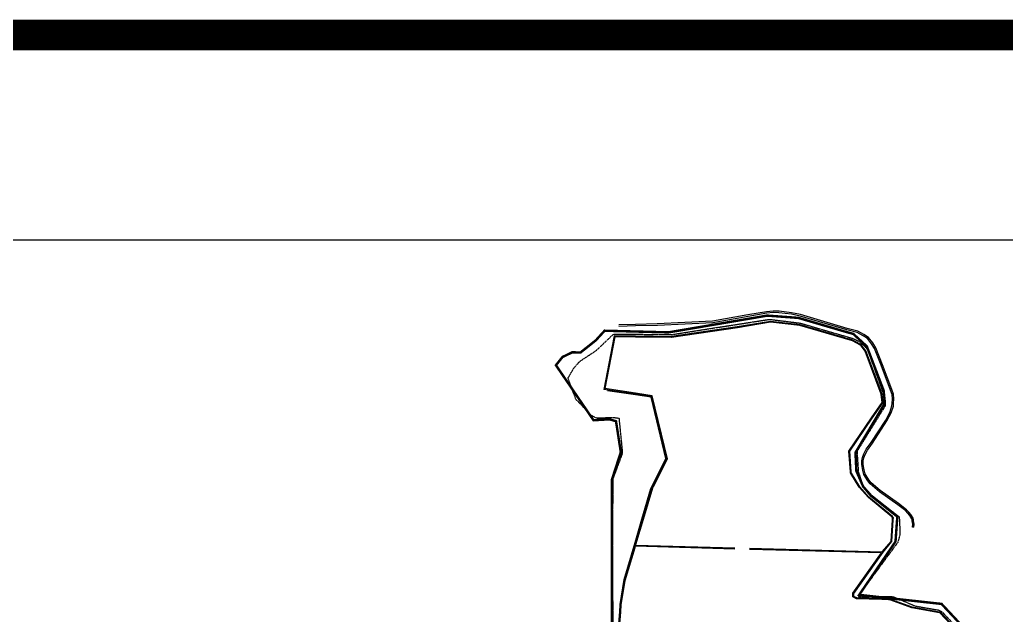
# Model space of a CAD drawing. Header units: millimetres. Extents: x -17369 to 294000, y -718917 to 220315.
# Drawn here: x 273840 to 285086, y -189661 to -182875 of the extents above; entities that cross this region are included whole.
import ezdxf
from ezdxf.xclip import XClip

# ---------------------------------------------------------------- set-up
doc = ezdxf.new("R2010")
doc.units = ezdxf.units.MM
doc.header["$LTSCALE"] = 350
doc.header["$XCLIPFRAME"] = 2
doc.linetypes.add('xref key map$0$PHANTOM2', pattern=[1.25, 0.625, -0.125, 0.125, -0.125, 0.125, -0.125])
for name, color, linetype in [('FORM$0$KIA-Form$2$A-FORM', 7, 'Continuous'), ('xref key map$0$CTR', 8, 'Continuous'), ('xref key map$0$대지경계선', 1, 'Continuous')]:
    doc.layers.add(name, color=color, linetype=linetype)

# ---------------------------------------------------------------- blocks, each defined once
blk = doc.blocks.new('xref key map')
blk.add_lwpolyline([(0, 1551302), (2389260, 1551302), (2389260, 0), (0, 0)], close=True)
at = {"layer": 'xref key map$0$CTR'}
for points in [[(2165807, 1322666), (2165528, 1323999), (2163705, 1327054), (2161969, 1329033), (2160236, 1330924), (2153626, 1335967), (2138712, 1346558), (2131369, 1353023), (2129449, 1355245), (2126349, 1360223), (2125466, 1363443), (2124855, 1367965), (2124842, 1370777), (2125310, 1373385), (2126313, 1376092), (2128178, 1379650), (2132314, 1385241), (2144120, 1403402), (2147537, 1409985), (2149408, 1415437), (2149557, 1417618), (2149845, 1421448), (2149573, 1425191), (2148184, 1429035), (2140558, 1449317), (2134958, 1463161), (2132600, 1467172), (2128991, 1471575), (2125318, 1473901), (2120270, 1476715), (2111642, 1478862), (2073637, 1490248), (2066291, 1491715), (2056032, 1492992), (2051122, 1493162), (2045821, 1492626), (2030555, 1490058)], [(2164611, 1322669), (2164423, 1323567), (2162755, 1326362), (2161098, 1328251), (2159444, 1330056), (2152932, 1335024), (2137985, 1345639), (2130536, 1352197), (2128504, 1354549), (2125266, 1359749), (2124317, 1363209), (2123685, 1367884), (2123671, 1370878), (2124176, 1373694), (2125242, 1376569), (2127183, 1380273), (2131352, 1385909), (2143108, 1403992), (2146458, 1410447), (2148251, 1415671), (2148390, 1417702), (2148672, 1421450), (2148418, 1424945), (2147086, 1428630), (2139468, 1448891), (2133905, 1462642), (2131637, 1466500), (2128206, 1470687), (2124720, 1472894), (2119836, 1475617), (2111333, 1477733), (2073354, 1489111), (2066104, 1490559), (2055940, 1491824), (2051161, 1491989), (2045980, 1491465), (2030774, 1488840)], [(2148625, 1322704), (2148709, 1324096), (2148151, 1325135), (2129041, 1340878), (2121463, 1349307), (2114526, 1360452), (2114406, 1360810), (2114367, 1361808), (2113102, 1378815), (2131647, 1405987), (2140358, 1418554), (2139486, 1425221), (2126459, 1460402), (2123071, 1464636), (2121993, 1465514), (2116047, 1468793), (2073023, 1481241), (2048993, 1484055), (2022045, 1479525), (1968264, 1471662), (1967866, 1471583), (1938809, 1471958)], [(2149267, 1322703), (2149359, 1324239), (2148656, 1325549), (2129485, 1341342), (2121977, 1349693), (2115109, 1360726), (2115042, 1360926), (2115007, 1361844), (2113757, 1378639), (2132175, 1405624), (2141025, 1418392), (2140112, 1425375), (2127024, 1460721), (2123529, 1465089), (2122353, 1466047), (2116294, 1469388), (2073150, 1481871), (2048977, 1484701), (2021946, 1480157), (1968155, 1472293), (1967807, 1472224), (1938810, 1472598)], [(2030774, 1488840), (2001909, 1483657), (1956626, 1481492), (1938829, 1480965)], [(2030555, 1490058), (2001769, 1484890), (1956578, 1482729), (1938832, 1482204)], [(1938832, 1482204), (1925079, 1481797)], [(1938829, 1480965), (1925116, 1480560)], [(1938810, 1472598), (1921311, 1472824), (1912983, 1429230)], [(1938809, 1471958), (1921839, 1472177), (1913781, 1429869)], [(1938704, 1425309), (1912983, 1429230)], [(1938706, 1426107), (1913781, 1429869)], [(1938702, 1424694), (1915816, 1428110)], [(1945274, 1323157), (1952920, 1348921), (1953400, 1349838), (1964796, 1372424), (1952340, 1424049), (1938706, 1426107)], [(1943993, 1323160), (1951323, 1348241), (1963557, 1372745), (1951579, 1422773), (1938702, 1424694)], [(1944432, 1323159), (1952168, 1349226), (1952682, 1350207), (1963941, 1372523), (1951682, 1423331), (1938704, 1425309)], [(1938428, 1302929), (1944432, 1323159)], [(1938431, 1304128), (1943993, 1323160)], [(1938955, 1301864), (1939192, 1302663), (1945274, 1323157)], [(2118005, 1229521), (2157288, 1221258), (2213431, 1218108), (2213706, 1219660), (2187775, 1247253), (2185451, 1247692), (2164708, 1251372), (2147379, 1257775), (2143362, 1258354), (2140090, 1258436), (2119487, 1258889), (2117045, 1260229), (2117047, 1262639), (2141134, 1296369), (2147983, 1304766), (2148207, 1305140), (2149267, 1322703)], [(2140296, 1296296), (2140625, 1296758), (2147457, 1305135), (2147577, 1305335), (2148625, 1322704)], [(2165047, 1316644), (2165173, 1319148), (2164800, 1321766), (2164611, 1322669)], [(2166216, 1316585), (2166347, 1319202), (2165953, 1321969), (2165807, 1322666)], [(2166216, 1316585), (2165047, 1316644)], [(1938093, 1152698), (1907176, 1153559), (1907430, 1159381), (1918665, 1169833), (1922599, 1177951), (1922623, 1210068), (1923791, 1213720), (1924758, 1231749), (1926007, 1247481), (1926373, 1253302), (1929676, 1273470), (1938418, 1302893), (1938428, 1302929)], [(1938094, 1153506), (1908019, 1154344), (1908223, 1159015), (1919326, 1169345), (1923407, 1177765), (1923431, 1209942), (1924592, 1213573), (1925564, 1231696), (1926813, 1247424), (1927177, 1253211), (1930465, 1273289), (1938422, 1300070)], [(1926299, 1253451), (1929628, 1274007), (1938431, 1304128)], [(1938422, 1300070), (1938736, 1301128)], [(2019826, 1298768), (1938736, 1301128)], [(2019847, 1299488), (1938955, 1301864)], [(2139829, 1295644), (2031963, 1298558)], [(2140296, 1296296), (2031982, 1299238)], [(2118137, 1230148), (2157372, 1221895), (2212899, 1218779), (2213019, 1219456), (2187451, 1246663), (2185336, 1247062), (2164540, 1250752), (2147220, 1257151), (2143308, 1257715), (2140075, 1257796), (2119316, 1258252), (2116404, 1259850), (2116407, 1262845), (2139829, 1295644)]]:
    blk.add_lwpolyline(points, dxfattribs=at)
at = {"layer": 'xref key map$0$CTR', "linetype": 'xref key map$0$PHANTOM2', "ltscale": 2}
for points in [[(1938814, 1474191), (1968187, 1474018), (1968626, 1474017), (2047757, 1486332), (2048755, 1486370), (2073583, 1483236), (2094217, 1477153), (2116248, 1470869), (2120956, 1468589), (2125426, 1464913), (2127858, 1462238), (2128337, 1461358), (2141243, 1425541), (2141362, 1425061), (2142594, 1417355), (2142593, 1416637), (2142553, 1415399), (2119729, 1378650), (2119689, 1378171), (2120477, 1366235), (2120755, 1362522), (2124219, 1350941), (2131997, 1342473), (2154180, 1325131), (2154297, 1322692)], [(1920355, 1323213), (1920511, 1355891), (1920511, 1356171), (1928032, 1376245), (1928272, 1378161), (1925579, 1405349), (1925419, 1405388), (1920391, 1406111), (1907935, 1405602), (1906259, 1406002), (1902786, 1407840), (1890062, 1421185), (1883689, 1438435), (1888166, 1446216), (1893001, 1451841), (1898990, 1455868), (1906661, 1460852), (1920563, 1474095), (1921441, 1474294), (1938814, 1474191)], [(1868588, 1195219), (1875513, 1193970), (1875594, 1193890), (1878464, 1186982), (1897201, 1155750), (1897480, 1155750), (1917014, 1172142), (1920093, 1178605), (1920133, 1178965), (1920567, 1224674), (1920226, 1296450), (1920355, 1323213)], [(2154297, 1322692), (2154769, 1312875), (2154606, 1310121), (2152924, 1304173), (2120795, 1260445), (2120955, 1260127), (2143510, 1260149), (2145985, 1260187), (2147422, 1260146), (2149577, 1259785), (2166897, 1252465), (2167655, 1252265), (2185856, 1249099), (2186575, 1248858), (2187413, 1248458), (2189049, 1247658), (2216811, 1218534)]]:
    blk.add_lwpolyline(points, dxfattribs=at)
at = {"layer": 'xref key map$0$대지경계선', "linetype": 'xref key map$0$PHANTOM2', "ltscale": 15, "const_width": 2000}
blk.add_lwpolyline([(1919457, 1221359), (1919468, 1296982), (1919500, 1355412), (1926781, 1377991), (1922867, 1403205), (1917547, 1404796), (1904517, 1403997), (1873803, 1448934), (1879174, 1455645), (1887231, 1459518), (1893812, 1459252), (1906485, 1469363), (1913567, 1477105), (1965664, 1475747), (2046334, 1489440), (2071751, 1487578), (2109701, 1476443), (2116637, 1474513), (2127677, 1464377), (2141409, 1428407), (2142479, 1418012), (2118430, 1377617), (2119158, 1362524), (2124718, 1349896), (2131023, 1342505), (2152615, 1325308), (2151134, 1304942), (2121473, 1261440), (2130489, 1260434), (2154744, 1257778), (2188736, 1254054), (2224823, 1215485)], dxfattribs=at)

msp = doc.modelspace()

# ---------------------------------------------------------------- linework, layer by layer
at = {"layer": 'FORM$0$KIA-Form$2$A-FORM', "color": 6, "const_width": 350}
msp.add_lwpolyline([(287147, -376635), (287147, -183049.8), (8400, -183049.8), (8400, -376635)], close=True, dxfattribs=at)

# ---------------------------------------------------------------- next in the draw order: block references
ref = msp.add_blockref('xref key map', (253797.2, -207036.5), dxfattribs=dict(xscale=0.01395821451102549, yscale=0.01395821451102549, zscale=0.01395821451102549))
XClip(ref).set_block_clipping_path([(-0.0000000075, 167165.6021255665), (2389260.125662934, 1718467.6565462798)])

doc.saveas('drawing.dxf')
